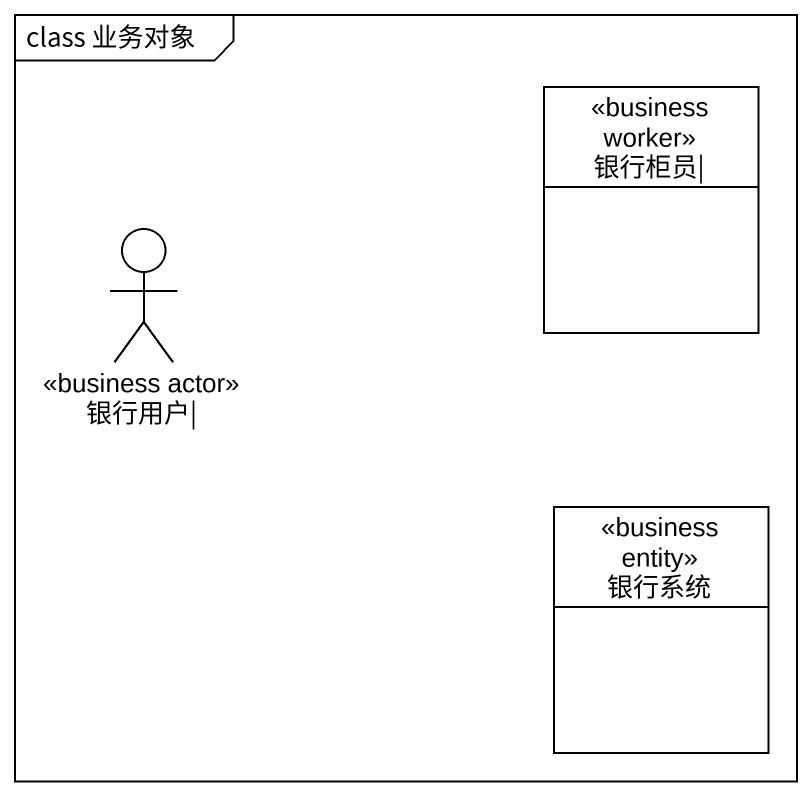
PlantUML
@startuml
mainframe class 业务对象
allowmixing
hide circle
hide empty members
class "银行柜员|" as 银行柜员 <<business worker>>
actor "银行用户|" as 银行用户 <<business actor>>
class 银行系统 <<business entity>>
@enduml
